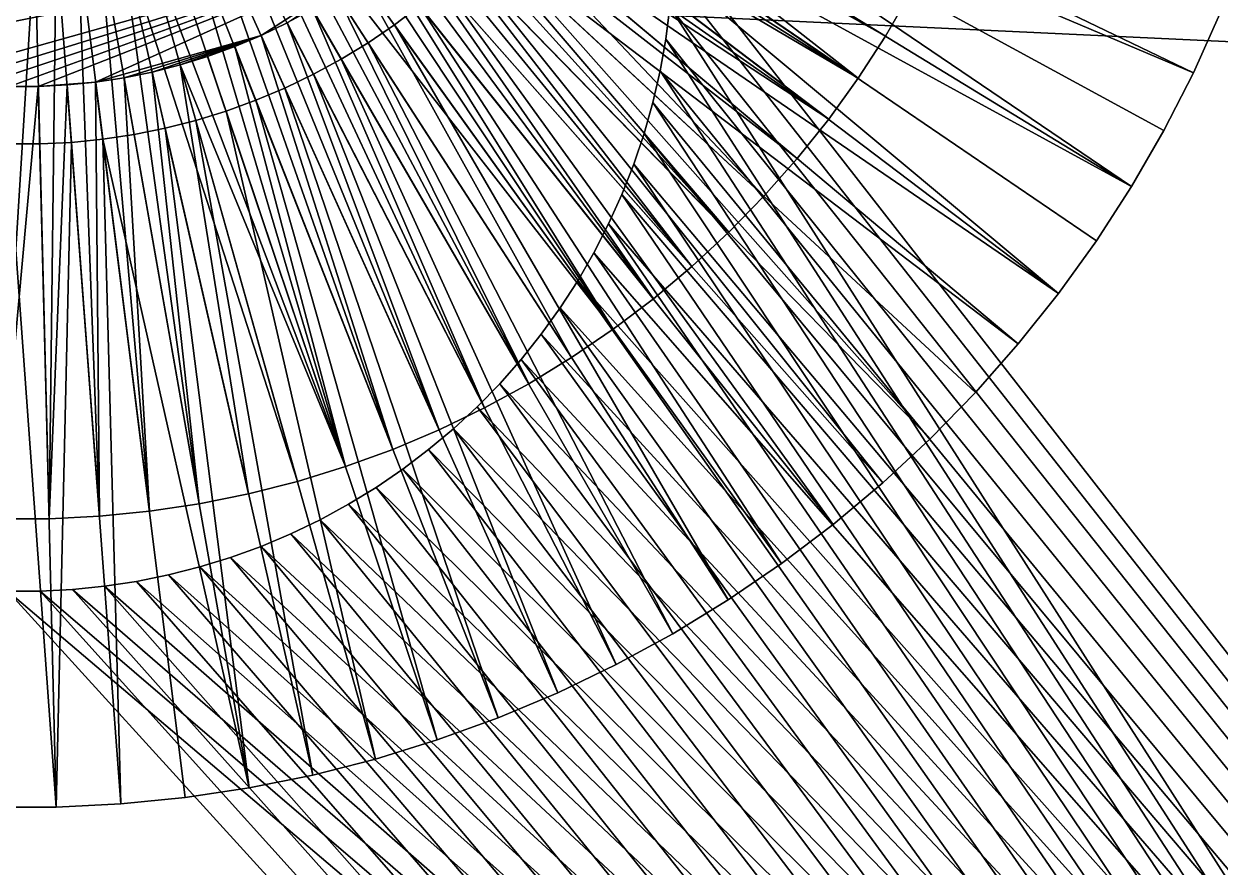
# Model space of a CAD drawing. Header units: millimetres. Extents: x 0 to 520, y -2 to 382.
# Drawn here: x 185 to 189.147, y 32.294 to 35.217 of the extents above; entities that cross this region are included whole.
import ezdxf

# ---------------------------------------------------------------- set-up
doc = ezdxf.new("R2010")
doc.units = ezdxf.units.MM

msp = doc.modelspace()

# ---------------------------------------------------------------- linework, layer by layer
at = {"layer": 'BRASS', "color": 52}
for points in [[(509.2, 369.2, 103), (10.8, 369.2, 103), (10.8, 10.8, 103)], [(509.2, 369.2, 103), (10.8, 10.8, 103), (509.2, 10.8, 103)], [(184.9589, 35.3505, 86), (185.0411, 35.3505, 86), (20.5, 20.5, 86)], [(499.5, 20.5, 86), (20.5, 20.5, 86), (185.0411, 35.3505, 86)], [(499.5, 20.5, 86), (185.0411, 35.3505, 86), (334.9589, 35.3505, 86)]]:
    msp.add_3dface(points, dxfattribs=at)
at = {"layer": 'STEEL', "color": 8}
for points in [[(197, 48, 86), (187.2388, 35.276, 86), (197, 20, 86)], [(187.25, 35.5, 83), (197, 48, 83), (197, 23, 83)], [(186.2799, 36.2178, 78.5), (187.9865, 35.175, 78.5), (186.2394, 36.155, 78.5)], [(186.2799, 36.2178, 78.5), (188.0738, 35.3261, 78.5), (187.9865, 35.175, 78.5)], [(186.2394, 36.155, 78.5), (187.8918, 35.0284, 78.5), (186.1957, 36.0943, 78.5)], [(186.2394, 36.155, 78.5), (187.9865, 35.175, 78.5), (187.8918, 35.0284, 78.5)], [(186.1957, 36.0943, 78.5), (187.79, 34.8867, 78.5), (186.1491, 36.0358, 78.5)], [(186.1957, 36.0943, 78.5), (187.8918, 35.0284, 78.5), (187.79, 34.8867, 78.5)], [(189.0544, 35.0475, 83), (186.9821, 36.0455, 83), (186.9321, 35.9478, 83)], [(186.9821, 36.0455, 82), (189.0544, 35.0475, 82), (186.9321, 35.9478, 82)], [(189.1466, 35.252, 83), (186.9821, 36.0455, 83), (189.0544, 35.0475, 83)], [(186.9821, 36.0455, 82), (189.1466, 35.252, 82), (189.0544, 35.0475, 82)], [(186.1491, 36.0358, 78.5), (187.6812, 34.7502, 78.5), (186.0996, 35.9797, 78.5)], [(186.1491, 36.0358, 78.5), (187.79, 34.8867, 78.5), (187.6812, 34.7502, 78.5)], [(186.0474, 35.9262, 78.5), (186.0996, 35.9797, 78.5), (187.4438, 34.4945, 78.5)], [(186.0996, 35.9797, 78.5), (187.5657, 34.6194, 78.5), (187.4438, 34.4945, 78.5)], [(186.0996, 35.9797, 78.5), (187.6812, 34.7502, 78.5), (187.5657, 34.6194, 78.5)], [(187.8918, 35.0284, 82), (186.7066, 35.9571, 82), (186.6525, 35.8734, 82)], [(187.9865, 35.175, 82), (186.7066, 35.9571, 82), (187.8918, 35.0284, 82)], [(188.0738, 35.3261, 82), (186.7066, 35.9571, 82), (187.9865, 35.175, 82)], [(185.9925, 35.8753, 78.5), (186.0474, 35.9262, 78.5), (187.3159, 34.3758, 78.5)], [(187.3159, 34.3758, 78.5), (186.0474, 35.9262, 78.5), (187.4438, 34.4945, 78.5)], [(188.8398, 34.6535, 83), (186.9321, 35.9478, 83), (186.8772, 35.8528, 83)], [(186.9321, 35.9478, 82), (188.8398, 34.6535, 82), (186.8772, 35.8528, 82)], [(188.952, 34.8479, 83), (186.9321, 35.9478, 83), (188.8398, 34.6535, 83)], [(189.0544, 35.0475, 83), (186.9321, 35.9478, 83), (188.952, 34.8479, 83)], [(186.9321, 35.9478, 82), (188.952, 34.8479, 82), (188.8398, 34.6535, 82)], [(186.9321, 35.9478, 82), (189.0544, 35.0475, 82), (188.952, 34.8479, 82)], [(185.9352, 35.8273, 78.5), (185.9925, 35.8753, 78.5), (187.1822, 34.2636, 78.5)], [(187.1822, 34.2636, 78.5), (185.9925, 35.8753, 78.5), (187.3159, 34.3758, 78.5)], [(187.8918, 35.0284, 82), (186.6525, 35.8734, 82), (186.5943, 35.7924, 82)], [(188.8398, 34.6535, 83), (186.8772, 35.8528, 83), (186.8177, 35.7607, 83)], [(186.8772, 35.8528, 82), (188.8398, 34.6535, 82), (186.8177, 35.7607, 82)], [(185.8756, 35.7821, 78.5), (185.9352, 35.8273, 78.5), (187.0431, 34.1582, 78.5)], [(187.0431, 34.1582, 78.5), (185.9352, 35.8273, 78.5), (187.1822, 34.2636, 78.5)], [(187.79, 34.8867, 82), (186.5943, 35.7924, 82), (186.5321, 35.7144, 82)], [(187.8918, 35.0284, 82), (186.5943, 35.7924, 82), (187.79, 34.8867, 82)], [(185.8138, 35.74, 78.5), (185.8756, 35.7821, 78.5), (187.0431, 34.1582, 78.5)], [(188.5871, 34.2829, 83), (186.8177, 35.7607, 83), (186.7537, 35.6716, 83)], [(186.8177, 35.7607, 82), (188.5871, 34.2829, 82), (186.7537, 35.6716, 82)], [(188.7181, 34.4651, 83), (186.8177, 35.7607, 83), (188.5871, 34.2829, 83)], [(188.8398, 34.6535, 83), (186.8177, 35.7607, 83), (188.7181, 34.4651, 83)], [(186.8177, 35.7607, 82), (188.7181, 34.4651, 82), (188.5871, 34.2829, 82)], [(186.8177, 35.7607, 82), (188.8398, 34.6535, 82), (188.7181, 34.4651, 82)], [(185.75, 35.701, 78.5), (185.8138, 35.74, 78.5), (186.75, 33.9689, 78.5)], [(186.75, 33.9689, 78.5), (185.8138, 35.74, 78.5), (186.8989, 34.0599, 78.5)], [(186.8989, 34.0599, 78.5), (185.8138, 35.74, 78.5), (187.0431, 34.1582, 78.5)], [(186.5321, 35.7144, 82), (186.4661, 35.6397, 82), (187.5657, 34.6194, 82)], [(187.6812, 34.7502, 82), (186.5321, 35.7144, 82), (187.5657, 34.6194, 82)], [(187.79, 34.8867, 82), (186.5321, 35.7144, 82), (187.6812, 34.7502, 82)], [(185.6169, 35.6327, 78.5), (185.6843, 35.6652, 78.5), (186.4395, 33.8097, 78.5)], [(185.6843, 35.6652, 78.5), (185.75, 35.701, 78.5), (186.5967, 33.8854, 78.5)], [(186.4395, 33.8097, 78.5), (185.6843, 35.6652, 78.5), (186.5967, 33.8854, 78.5)], [(186.5967, 33.8854, 78.5), (185.75, 35.701, 78.5), (186.75, 33.9689, 78.5)], [(188.5871, 34.2829, 83), (186.7537, 35.6716, 83), (186.6853, 35.5859, 83)], [(186.7537, 35.6716, 82), (188.5871, 34.2829, 82), (186.6853, 35.5859, 82)], [(185.548, 35.6037, 78.5), (185.6169, 35.6327, 78.5), (186.2787, 33.7419, 78.5)], [(186.2787, 33.7419, 78.5), (185.6169, 35.6327, 78.5), (186.4395, 33.8097, 78.5)], [(186.4661, 35.6397, 82), (186.3965, 35.5683, 82), (187.4438, 34.4945, 82)], [(187.5657, 34.6194, 82), (186.4661, 35.6397, 82), (187.4438, 34.4945, 82)], [(185.4777, 35.5781, 78.5), (185.548, 35.6037, 78.5), (186.1147, 33.6823, 78.5)], [(186.1147, 33.6823, 78.5), (185.548, 35.6037, 78.5), (186.2787, 33.7419, 78.5)], [(188.4472, 34.1075, 83), (186.6853, 35.5859, 83), (186.6127, 35.5036, 83)], [(186.6853, 35.5859, 82), (188.4472, 34.1075, 82), (186.6127, 35.5036, 82)], [(188.5871, 34.2829, 83), (186.6853, 35.5859, 83), (188.4472, 34.1075, 83)], [(186.6853, 35.5859, 82), (188.5871, 34.2829, 82), (188.4472, 34.1075, 82)], [(185.3338, 35.5376, 78.5), (185.4063, 35.5561, 78.5), (185.9479, 33.6308, 78.5)], [(185.4063, 35.5561, 78.5), (185.4777, 35.5781, 78.5), (186.1147, 33.6823, 78.5)], [(185.9479, 33.6308, 78.5), (185.4063, 35.5561, 78.5), (186.1147, 33.6823, 78.5)], [(186.3965, 35.5683, 82), (186.3234, 35.5004, 82), (187.3159, 34.3758, 82)], [(186.3965, 35.5683, 82), (187.3159, 34.3758, 82), (187.4438, 34.4945, 82)], [(186.3234, 35.5004, 90), (184.0876, 35.2203, 90), (184.363, 35.1041, 90)], [(186.3234, 35.5004, 90), (184.363, 35.1041, 90), (184.6527, 35.0304, 90)], [(186.3234, 35.5004, 90), (184.6527, 35.0304, 90), (184.7513, 35.0155, 90)], [(186.3234, 35.5004, 90), (184.7513, 35.0155, 90), (184.8505, 35.0056, 90)], [(186.3234, 35.5004, 90), (184.8505, 35.0056, 90), (184.9501, 35.0006, 90)], [(184.9626, 35.5005, 78.5), (185.0374, 35.5005, 78.5), (184.9127, 33.5011, 78.5)], [(184.9127, 33.5011, 78.5), (185.0374, 35.5005, 78.5), (185.0873, 33.5011, 78.5)], [(186.3234, 35.5004, 90), (184.9501, 35.0006, 90), (185.0499, 35.0006, 90)], [(185.0374, 35.5005, 78.5), (185.1121, 35.5042, 78.5), (185.0873, 33.5011, 78.5)], [(186.3234, 35.5004, 90), (185.0499, 35.0006, 90), (185.2487, 35.0155, 90)], [(185.0873, 33.5011, 78.5), (185.1121, 35.5042, 78.5), (185.2616, 33.5098, 78.5)], [(185.1121, 35.5042, 78.5), (185.1865, 35.5116, 78.5), (185.2616, 33.5098, 78.5)], [(185.1865, 35.5116, 78.5), (185.2605, 35.5228, 78.5), (185.4352, 33.5272, 78.5)], [(185.2616, 33.5098, 78.5), (185.1865, 35.5116, 78.5), (185.4352, 33.5272, 78.5)], [(186.3234, 35.5004, 90), (185.2487, 35.0155, 90), (185.8226, 35.177, 90)], [(185.2605, 35.5228, 78.5), (185.3338, 35.5376, 78.5), (185.6078, 33.5532, 78.5)], [(185.4352, 33.5272, 78.5), (185.2605, 35.5228, 78.5), (185.6078, 33.5532, 78.5)], [(185.6078, 33.5532, 78.5), (185.3338, 35.5376, 78.5), (185.7788, 33.5878, 78.5)], [(185.7788, 33.5878, 78.5), (185.3338, 35.5376, 78.5), (185.9479, 33.6308, 78.5)], [(186.3234, 35.5004, 90), (185.8226, 35.177, 90), (185.9124, 35.2203, 90)], [(186.3234, 35.5004, 82), (186.247, 35.4363, 82), (187.1822, 34.2636, 82)], [(186.3234, 35.5004, 82), (187.1822, 34.2636, 82), (187.3159, 34.3758, 82)], [(186.6127, 35.5036, 83), (186.5361, 35.4251, 83), (188.1421, 33.7786, 83)], [(186.5361, 35.4251, 82), (186.6127, 35.5036, 82), (188.1421, 33.7786, 82)], [(188.2987, 33.9392, 83), (186.6127, 35.5036, 83), (188.1421, 33.7786, 83)], [(188.4472, 34.1075, 83), (186.6127, 35.5036, 83), (188.2987, 33.9392, 83)], [(186.6127, 35.5036, 82), (188.2987, 33.9392, 82), (188.1421, 33.7786, 82)], [(186.6127, 35.5036, 82), (188.4472, 34.1075, 82), (188.2987, 33.9392, 82)], [(187.2472, 35.3878, 83), (187.25, 35.5, 83), (197, 23, 83)], [(186.247, 35.4363, 82), (186.1675, 35.3761, 82), (187.0431, 34.1582, 82)], [(186.247, 35.4363, 82), (187.0431, 34.1582, 82), (187.1822, 34.2636, 82)], [(186.5361, 35.4251, 83), (186.4557, 35.3505, 83), (187.9776, 33.626, 83)], [(186.4557, 35.3505, 82), (186.5361, 35.4251, 82), (187.9776, 33.626, 82)], [(186.5361, 35.4251, 83), (187.9776, 33.626, 83), (188.1421, 33.7786, 83)], [(187.9776, 33.626, 82), (186.5361, 35.4251, 82), (188.1421, 33.7786, 82)], [(186.1675, 35.3761, 82), (186.0851, 35.3199, 82), (186.8989, 34.0599, 82)], [(186.1675, 35.3761, 82), (186.8989, 34.0599, 82), (187.0431, 34.1582, 82)], [(187.2388, 35.276, 83), (187.2472, 35.3878, 83), (197, 23, 83)], [(186.4557, 35.3505, 83), (186.3717, 35.28, 83), (187.8057, 33.4818, 83)], [(186.3717, 35.28, 82), (186.4557, 35.3505, 82), (187.8057, 33.4818, 82)], [(186.4557, 35.3505, 83), (187.8057, 33.4818, 83), (187.9776, 33.626, 83)], [(187.8057, 33.4818, 82), (186.4557, 35.3505, 82), (187.9776, 33.626, 82)], [(186.0851, 35.3199, 82), (186, 35.2679, 82), (186.75, 33.9689, 82)], [(186.0851, 35.3199, 82), (186.75, 33.9689, 82), (186.8989, 34.0599, 82)], [(187.9865, 35.175, 82), (187.9865, 35.175, 78.5), (188.0738, 35.3261, 78.5)], [(188.0738, 35.3261, 82), (187.9865, 35.175, 82), (188.0738, 35.3261, 78.5)], [(186, 35.2679, 82), (185.9124, 35.2203, 82), (186.5967, 33.8854, 82)], [(186, 35.2679, 82), (186.5967, 33.8854, 82), (186.75, 33.9689, 82)], [(186.3717, 35.28, 83), (186.2842, 35.2137, 83), (187.6268, 33.3463, 83)], [(186.2842, 35.2137, 82), (186.3717, 35.28, 82), (187.6268, 33.3463, 82)], [(186.2842, 35.2137, 82), (186.3717, 35.28, 83), (186.3717, 35.28, 82)], [(186.2842, 35.2137, 83), (186.3717, 35.28, 83), (186.2842, 35.2137, 82)], [(186.3717, 35.28, 83), (187.6268, 33.3463, 83), (187.8057, 33.4818, 83)], [(187.6268, 33.3463, 82), (186.3717, 35.28, 82), (187.8057, 33.4818, 82)], [(187.2249, 35.1647, 83), (187.2388, 35.276, 83), (197, 23, 83)], [(187.2388, 35.276, 86), (187.2249, 35.1647, 86), (197, 20, 86)], [(187.2249, 35.1647, 83), (187.2249, 35.1647, 86), (187.2388, 35.276, 83)], [(187.2249, 35.1647, 86), (187.2388, 35.276, 86), (187.2388, 35.276, 83)], [(189.0544, 35.0475, 83), (189.0544, 35.0475, 82), (189.1466, 35.252, 82)], [(189.1466, 35.252, 83), (189.0544, 35.0475, 83), (189.1466, 35.252, 82)], [(185.8226, 35.177, 90), (185.8226, 35.177, 82), (185.9124, 35.2203, 82)], [(185.9124, 35.2203, 90), (185.8226, 35.177, 90), (185.9124, 35.2203, 82)], [(185.9124, 35.2203, 82), (185.8226, 35.177, 82), (186.4395, 33.8097, 82)], [(185.9124, 35.2203, 82), (186.4395, 33.8097, 82), (186.5967, 33.8854, 82)], [(186.2842, 35.2137, 83), (186.1936, 35.1519, 83), (187.4415, 33.2199, 83)], [(186.1936, 35.1519, 82), (186.2842, 35.2137, 82), (187.4415, 33.2199, 82)], [(186.1936, 35.1519, 82), (186.2842, 35.2137, 83), (186.2842, 35.2137, 82)], [(186.1936, 35.1519, 83), (186.2842, 35.2137, 83), (186.1936, 35.1519, 82)], [(186.2842, 35.2137, 83), (187.4415, 33.2199, 83), (187.6268, 33.3463, 83)], [(187.4415, 33.2199, 82), (186.2842, 35.2137, 82), (187.6268, 33.3463, 82)], [(185.8226, 35.177, 90), (185.2487, 35.0155, 90), (185.3473, 35.0304, 90)], [(185.8226, 35.177, 90), (185.3473, 35.0304, 90), (185.445, 35.0501, 90)], [(185.8226, 35.177, 90), (185.445, 35.0501, 90), (185.5417, 35.0748, 90)], [(185.8226, 35.177, 90), (185.5417, 35.0748, 90), (185.637, 35.1041, 90)], [(185.8226, 35.177, 90), (185.637, 35.1041, 90), (185.7307, 35.1383, 90)], [(185.8226, 35.177, 90), (185.7307, 35.1383, 82), (185.8226, 35.177, 82)], [(185.8226, 35.177, 90), (185.7307, 35.1383, 90), (185.7307, 35.1383, 82)], [(185.8226, 35.177, 82), (185.7307, 35.1383, 82), (186.2787, 33.7419, 82)], [(185.8226, 35.177, 82), (186.2787, 33.7419, 82), (186.4395, 33.8097, 82)], [(187.9865, 35.175, 82), (187.8918, 35.0284, 82), (187.8918, 35.0284, 78.5)], [(187.9865, 35.175, 82), (187.8918, 35.0284, 78.5), (187.9865, 35.175, 78.5)], [(185.637, 35.1041, 90), (185.637, 35.1041, 82), (185.7307, 35.1383, 82)], [(185.7307, 35.1383, 90), (185.637, 35.1041, 90), (185.7307, 35.1383, 82)], [(185.7307, 35.1383, 82), (185.637, 35.1041, 82), (186.1147, 33.6823, 82)], [(185.7307, 35.1383, 82), (186.1147, 33.6823, 82), (186.2787, 33.7419, 82)], [(186.1936, 35.1519, 83), (186.1, 35.0947, 83), (187.25, 33.1029, 83)], [(186.1, 35.0947, 82), (186.1936, 35.1519, 82), (187.25, 33.1029, 82)], [(186.1, 35.0947, 82), (186.1, 35.0947, 83), (186.1936, 35.1519, 82)], [(186.1, 35.0947, 83), (186.1936, 35.1519, 83), (186.1936, 35.1519, 82)], [(186.1936, 35.1519, 83), (187.25, 33.1029, 83), (187.4415, 33.2199, 83)], [(187.25, 33.1029, 82), (186.1936, 35.1519, 82), (187.4415, 33.2199, 82)], [(187.2054, 35.0542, 83), (187.2249, 35.1647, 83), (197, 23, 83)], [(187.2249, 35.1647, 86), (187.2054, 35.0542, 86), (197, 20, 86)], [(187.2054, 35.0542, 83), (187.2249, 35.1647, 86), (187.2249, 35.1647, 83)], [(187.2054, 35.0542, 86), (187.2249, 35.1647, 86), (187.2054, 35.0542, 83)], [(185.637, 35.1041, 90), (185.5417, 35.0748, 82), (185.637, 35.1041, 82)], [(185.637, 35.1041, 90), (185.5417, 35.0748, 90), (185.5417, 35.0748, 82)], [(185.637, 35.1041, 82), (185.5417, 35.0748, 82), (186.1147, 33.6823, 82)], [(186.1, 35.0947, 83), (186.0037, 35.0423, 83), (187.0529, 32.9956, 83)], [(186.0037, 35.0423, 82), (186.1, 35.0947, 82), (187.0529, 32.9956, 82)], [(186.0037, 35.0423, 82), (186.1, 35.0947, 83), (186.1, 35.0947, 82)], [(186.0037, 35.0423, 83), (186.1, 35.0947, 83), (186.0037, 35.0423, 82)], [(186.1, 35.0947, 83), (187.0529, 32.9956, 83), (187.25, 33.1029, 83)], [(187.0529, 32.9956, 82), (186.1, 35.0947, 82), (187.25, 33.1029, 82)], [(185.3473, 35.0304, 90), (185.3473, 35.0304, 82), (185.445, 35.0501, 82)], [(185.445, 35.0501, 90), (185.3473, 35.0304, 90), (185.445, 35.0501, 82)], [(185.445, 35.0501, 82), (185.3473, 35.0304, 82), (185.6078, 33.5532, 82)], [(185.5417, 35.0748, 90), (185.445, 35.0501, 82), (185.5417, 35.0748, 82)], [(185.5417, 35.0748, 90), (185.445, 35.0501, 90), (185.445, 35.0501, 82)], [(185.5417, 35.0748, 82), (185.445, 35.0501, 82), (185.7788, 33.5878, 82)], [(185.445, 35.0501, 82), (185.6078, 33.5532, 82), (185.7788, 33.5878, 82)], [(185.5417, 35.0748, 82), (185.9479, 33.6308, 82), (186.1147, 33.6823, 82)], [(185.5417, 35.0748, 82), (185.7788, 33.5878, 82), (185.9479, 33.6308, 82)], [(186.0037, 35.0423, 83), (185.9048, 34.9947, 83), (186.8508, 32.8982, 83)], [(185.9048, 34.9947, 82), (186.0037, 35.0423, 82), (186.8508, 32.8982, 82)], [(185.9048, 34.9947, 82), (185.9048, 34.9947, 83), (186.0037, 35.0423, 82)], [(185.9048, 34.9947, 83), (186.0037, 35.0423, 83), (186.0037, 35.0423, 82)], [(186.0037, 35.0423, 83), (186.8508, 32.8982, 83), (187.0529, 32.9956, 83)], [(186.8508, 32.8982, 82), (186.0037, 35.0423, 82), (187.0529, 32.9956, 82)], [(187.1804, 34.9448, 83), (187.2054, 35.0542, 83), (197, 23, 83)], [(187.2054, 35.0542, 86), (187.1804, 34.9448, 86), (197, 20, 86)], [(187.1804, 34.9448, 83), (187.2054, 35.0542, 86), (187.2054, 35.0542, 83)], [(187.1804, 34.9448, 86), (187.2054, 35.0542, 86), (187.1804, 34.9448, 83)], [(189.0544, 35.0475, 83), (188.952, 34.8479, 83), (188.952, 34.8479, 82)], [(189.0544, 35.0475, 83), (188.952, 34.8479, 82), (189.0544, 35.0475, 82)], [(185.0499, 35.0006, 82), (184.9501, 35.0006, 82), (184.9127, 33.5011, 82)], [(185.0499, 35.0006, 82), (184.9127, 33.5011, 82), (185.0873, 33.5011, 82)], [(185.0499, 35.0006, 90), (184.9501, 35.0006, 82), (185.0499, 35.0006, 82)], [(185.0499, 35.0006, 90), (184.9501, 35.0006, 90), (184.9501, 35.0006, 82)], [(185.2487, 35.0155, 90), (185.0499, 35.0006, 90), (185.1495, 35.0056, 90)], [(185.1495, 35.0056, 90), (185.0499, 35.0006, 82), (185.1495, 35.0056, 82)], [(185.1495, 35.0056, 90), (185.0499, 35.0006, 90), (185.0499, 35.0006, 82)], [(185.1495, 35.0056, 82), (185.0499, 35.0006, 82), (185.0873, 33.5011, 82)], [(185.1495, 35.0056, 82), (185.0873, 33.5011, 82), (185.2616, 33.5098, 82)], [(185.2487, 35.0155, 90), (185.1495, 35.0056, 82), (185.2487, 35.0155, 82)], [(185.2487, 35.0155, 90), (185.1495, 35.0056, 90), (185.1495, 35.0056, 82)], [(185.2487, 35.0155, 82), (185.1495, 35.0056, 82), (185.2616, 33.5098, 82)], [(185.3473, 35.0304, 90), (185.2487, 35.0155, 82), (185.3473, 35.0304, 82)], [(185.3473, 35.0304, 90), (185.2487, 35.0155, 90), (185.2487, 35.0155, 82)], [(185.3473, 35.0304, 82), (185.2487, 35.0155, 82), (185.4352, 33.5272, 82)], [(185.2487, 35.0155, 82), (185.2616, 33.5098, 82), (185.4352, 33.5272, 82)], [(185.3473, 35.0304, 82), (185.4352, 33.5272, 82), (185.6078, 33.5532, 82)], [(187.8918, 35.0284, 82), (187.79, 34.8867, 82), (187.79, 34.8867, 78.5)], [(187.8918, 35.0284, 82), (187.79, 34.8867, 78.5), (187.8918, 35.0284, 78.5)], [(185.9048, 34.9947, 83), (185.8038, 34.9521, 83), (186.644, 32.8111, 83)], [(185.8038, 34.9521, 82), (185.9048, 34.9947, 82), (186.644, 32.8111, 82)], [(185.8038, 34.9521, 82), (185.9048, 34.9947, 83), (185.9048, 34.9947, 82)], [(185.8038, 34.9521, 83), (185.9048, 34.9947, 83), (185.8038, 34.9521, 82)], [(185.9048, 34.9947, 83), (186.644, 32.8111, 83), (186.8508, 32.8982, 83)], [(186.644, 32.8111, 82), (185.9048, 34.9947, 82), (186.8508, 32.8982, 82)], [(185.8038, 34.9521, 83), (185.7007, 34.9146, 83), (186.4332, 32.7343, 83)], [(185.7007, 34.9146, 82), (185.8038, 34.9521, 82), (186.4332, 32.7343, 82)], [(185.7007, 34.9146, 82), (185.7007, 34.9146, 83), (185.8038, 34.9521, 82)], [(185.7007, 34.9146, 83), (185.8038, 34.9521, 83), (185.8038, 34.9521, 82)], [(185.8038, 34.9521, 83), (186.4332, 32.7343, 83), (186.644, 32.8111, 83)], [(186.4332, 32.7343, 82), (185.8038, 34.9521, 82), (186.644, 32.8111, 82)], [(187.15, 34.8368, 83), (187.1804, 34.9448, 83), (197, 23, 83)], [(187.1804, 34.9448, 86), (187.15, 34.8368, 86), (197, 20, 86)], [(187.15, 34.8368, 83), (187.1804, 34.9448, 86), (187.1804, 34.9448, 83)], [(187.15, 34.8368, 86), (187.1804, 34.9448, 86), (187.15, 34.8368, 83)], [(185.5958, 34.8822, 83), (185.4895, 34.8552, 83), (186.0013, 32.6128, 83)], [(185.4895, 34.8552, 82), (185.5958, 34.8822, 82), (186.0013, 32.6128, 82)], [(185.4895, 34.8552, 82), (185.5958, 34.8822, 83), (185.5958, 34.8822, 82)], [(185.4895, 34.8552, 83), (185.5958, 34.8822, 83), (185.4895, 34.8552, 82)], [(185.7007, 34.9146, 83), (185.5958, 34.8822, 83), (186.2188, 32.6682, 83)], [(185.5958, 34.8822, 82), (185.7007, 34.9146, 82), (186.2188, 32.6682, 82)], [(185.5958, 34.8822, 82), (185.7007, 34.9146, 83), (185.7007, 34.9146, 82)], [(185.5958, 34.8822, 83), (185.7007, 34.9146, 83), (185.5958, 34.8822, 82)], [(185.5958, 34.8822, 83), (186.0013, 32.6128, 83), (186.2188, 32.6682, 83)], [(186.0013, 32.6128, 82), (185.5958, 34.8822, 82), (186.2188, 32.6682, 82)], [(185.7007, 34.9146, 83), (186.2188, 32.6682, 83), (186.4332, 32.7343, 83)], [(186.2188, 32.6682, 82), (185.7007, 34.9146, 82), (186.4332, 32.7343, 82)], [(187.79, 34.8867, 82), (187.6812, 34.7502, 82), (187.6812, 34.7502, 78.5)], [(187.79, 34.8867, 82), (187.6812, 34.7502, 78.5), (187.79, 34.8867, 78.5)], [(185.4895, 34.8552, 83), (185.382, 34.8334, 83), (185.7814, 32.5684, 83)], [(185.382, 34.8334, 82), (185.4895, 34.8552, 82), (185.7814, 32.5684, 82)], [(185.382, 34.8334, 82), (185.382, 34.8334, 83), (185.4895, 34.8552, 82)], [(185.382, 34.8334, 83), (185.4895, 34.8552, 83), (185.4895, 34.8552, 82)], [(185.4895, 34.8552, 83), (185.7814, 32.5684, 83), (186.0013, 32.6128, 83)], [(185.7814, 32.5684, 82), (185.4895, 34.8552, 82), (186.0013, 32.6128, 82)], [(187.1143, 34.7305, 83), (187.15, 34.8368, 83), (197, 23, 83)], [(187.15, 34.8368, 86), (187.1143, 34.7305, 86), (197, 20, 86)], [(187.1143, 34.7305, 83), (187.15, 34.8368, 86), (187.15, 34.8368, 83)], [(187.1143, 34.7305, 86), (187.15, 34.8368, 86), (187.1143, 34.7305, 83)], [(188.952, 34.8479, 83), (188.8398, 34.6535, 83), (188.8398, 34.6535, 82)], [(188.952, 34.8479, 83), (188.8398, 34.6535, 82), (188.952, 34.8479, 82)], [(184.9452, 34.8007, 83), (184.8878, 32.5014, 83), (185.1122, 32.5014, 83)], [(184.8878, 32.5014, 82), (184.9452, 34.8007, 82), (185.1122, 32.5014, 82)], [(185.0548, 34.8007, 83), (184.9452, 34.8007, 83), (185.1122, 32.5014, 83)], [(184.9452, 34.8007, 82), (185.0548, 34.8007, 82), (185.1122, 32.5014, 82)], [(184.9452, 34.8007, 82), (185.0548, 34.8007, 83), (185.0548, 34.8007, 82)], [(184.9452, 34.8007, 83), (185.0548, 34.8007, 83), (184.9452, 34.8007, 82)], [(185.1644, 34.8062, 83), (185.0548, 34.8007, 83), (185.1122, 32.5014, 83)], [(185.0548, 34.8007, 82), (185.1644, 34.8062, 82), (185.1122, 32.5014, 82)], [(185.0548, 34.8007, 82), (185.1644, 34.8062, 83), (185.1644, 34.8062, 82)], [(185.0548, 34.8007, 83), (185.1644, 34.8062, 83), (185.0548, 34.8007, 82)], [(185.1644, 34.8062, 83), (185.1122, 32.5014, 83), (185.3363, 32.5126, 83)], [(185.1122, 32.5014, 82), (185.1644, 34.8062, 82), (185.3363, 32.5126, 82)], [(185.2736, 34.8171, 83), (185.1644, 34.8062, 83), (185.3363, 32.5126, 83)], [(185.1644, 34.8062, 82), (185.2736, 34.8171, 82), (185.3363, 32.5126, 82)], [(185.1644, 34.8062, 82), (185.2736, 34.8171, 83), (185.2736, 34.8171, 82)], [(185.1644, 34.8062, 83), (185.2736, 34.8171, 83), (185.1644, 34.8062, 82)], [(185.382, 34.8334, 83), (185.2736, 34.8171, 83), (185.7814, 32.5684, 83)], [(185.2736, 34.8171, 82), (185.382, 34.8334, 82), (185.7814, 32.5684, 82)], [(185.2736, 34.8171, 82), (185.382, 34.8334, 83), (185.382, 34.8334, 82)], [(185.2736, 34.8171, 83), (185.382, 34.8334, 83), (185.2736, 34.8171, 82)], [(185.2736, 34.8171, 83), (185.3363, 32.5126, 83), (185.5595, 32.5349, 83)], [(185.2736, 34.8171, 83), (185.5595, 32.5349, 83), (185.7814, 32.5684, 83)], [(185.3363, 32.5126, 82), (185.2736, 34.8171, 82), (185.5595, 32.5349, 82)], [(185.5595, 32.5349, 82), (185.2736, 34.8171, 82), (185.7814, 32.5684, 82)], [(187.0733, 34.626, 83), (187.1143, 34.7305, 83), (197, 23, 83)], [(187.1143, 34.7305, 86), (187.0733, 34.626, 86), (197, 20, 86)], [(187.0733, 34.626, 83), (187.0733, 34.626, 86), (187.1143, 34.7305, 83)], [(187.0733, 34.626, 86), (187.1143, 34.7305, 86), (187.1143, 34.7305, 83)], [(187.6812, 34.7502, 82), (187.5657, 34.6194, 82), (187.5657, 34.6194, 78.5)], [(187.6812, 34.7502, 82), (187.5657, 34.6194, 78.5), (187.6812, 34.7502, 78.5)], [(188.7181, 34.4651, 83), (188.7181, 34.4651, 82), (188.8398, 34.6535, 82)], [(188.8398, 34.6535, 83), (188.7181, 34.4651, 83), (188.8398, 34.6535, 82)], [(187.0272, 34.5238, 83), (187.0733, 34.626, 83), (197, 23, 83)], [(187.0733, 34.626, 86), (187.0272, 34.5238, 86), (197, 20, 86)], [(187.0272, 34.5238, 86), (187.0733, 34.626, 86), (187.0272, 34.5238, 83)], [(187.0272, 34.5238, 83), (187.0733, 34.626, 86), (187.0733, 34.626, 83)], [(187.4438, 34.4945, 82), (187.4438, 34.4945, 78.5), (187.5657, 34.6194, 78.5)], [(187.5657, 34.6194, 82), (187.4438, 34.4945, 82), (187.5657, 34.6194, 78.5)], [(186.976, 34.4239, 83), (187.0272, 34.5238, 83), (197, 23, 83)], [(187.0272, 34.5238, 86), (186.976, 34.4239, 86), (197, 20, 86)], [(186.976, 34.4239, 83), (186.976, 34.4239, 86), (187.0272, 34.5238, 83)], [(186.976, 34.4239, 86), (187.0272, 34.5238, 86), (187.0272, 34.5238, 83)], [(187.4438, 34.4945, 82), (187.3159, 34.3758, 78.5), (187.4438, 34.4945, 78.5)], [(187.4438, 34.4945, 82), (187.3159, 34.3758, 82), (187.3159, 34.3758, 78.5)], [(188.7181, 34.4651, 83), (188.5871, 34.2829, 83), (188.5871, 34.2829, 82)], [(188.7181, 34.4651, 83), (188.5871, 34.2829, 82), (188.7181, 34.4651, 82)], [(186.9199, 34.3268, 83), (186.976, 34.4239, 83), (197, 23, 83)], [(186.976, 34.4239, 86), (186.9199, 34.3268, 86), (197, 20, 86)], [(186.9199, 34.3268, 86), (186.976, 34.4239, 86), (186.9199, 34.3268, 83)], [(186.9199, 34.3268, 83), (186.976, 34.4239, 86), (186.976, 34.4239, 83)], [(187.3159, 34.3758, 82), (187.1822, 34.2636, 78.5), (187.3159, 34.3758, 78.5)], [(187.3159, 34.3758, 82), (187.1822, 34.2636, 82), (187.1822, 34.2636, 78.5)], [(186.859, 34.2325, 83), (186.9199, 34.3268, 83), (197, 23, 83)], [(186.9199, 34.3268, 86), (186.859, 34.2325, 86), (197, 20, 86)], [(186.859, 34.2325, 86), (186.9199, 34.3268, 86), (186.859, 34.2325, 83)], [(186.859, 34.2325, 83), (186.9199, 34.3268, 86), (186.9199, 34.3268, 83)], [(187.1822, 34.2636, 82), (187.0431, 34.1582, 78.5), (187.1822, 34.2636, 78.5)], [(187.1822, 34.2636, 82), (187.0431, 34.1582, 82), (187.0431, 34.1582, 78.5)], [(188.5871, 34.2829, 83), (188.4472, 34.1075, 83), (188.4472, 34.1075, 82)], [(188.5871, 34.2829, 83), (188.4472, 34.1075, 82), (188.5871, 34.2829, 82)], [(186.7935, 34.1414, 83), (186.859, 34.2325, 83), (197, 23, 83)], [(186.859, 34.2325, 86), (186.7935, 34.1414, 86), (197, 20, 86)], [(186.7935, 34.1414, 86), (186.859, 34.2325, 86), (186.7935, 34.1414, 83)], [(186.7935, 34.1414, 83), (186.859, 34.2325, 86), (186.859, 34.2325, 83)], [(186.7236, 34.0537, 83), (186.7935, 34.1414, 83), (197, 23, 83)], [(186.7935, 34.1414, 86), (186.7236, 34.0537, 86), (197, 20, 86)], [(186.7236, 34.0537, 86), (186.7935, 34.1414, 86), (186.7236, 34.0537, 83)], [(186.7236, 34.0537, 83), (186.7935, 34.1414, 86), (186.7935, 34.1414, 83)], [(186.8989, 34.0599, 82), (186.8989, 34.0599, 78.5), (187.0431, 34.1582, 78.5)], [(187.0431, 34.1582, 82), (186.8989, 34.0599, 82), (187.0431, 34.1582, 78.5)], [(188.4472, 34.1075, 83), (188.2987, 33.9392, 83), (188.2987, 33.9392, 82)], [(188.4472, 34.1075, 83), (188.2987, 33.9392, 82), (188.4472, 34.1075, 82)], [(186.6494, 33.9696, 83), (186.7236, 34.0537, 83), (197, 23, 83)], [(186.7236, 34.0537, 86), (186.6494, 33.9696, 86), (197, 20, 86)], [(186.6494, 33.9696, 86), (186.7236, 34.0537, 86), (186.6494, 33.9696, 83)], [(186.6494, 33.9696, 83), (186.7236, 34.0537, 86), (186.7236, 34.0537, 83)], [(186.8989, 34.0599, 82), (186.75, 33.9689, 78.5), (186.8989, 34.0599, 78.5)], [(186.8989, 34.0599, 82), (186.75, 33.9689, 82), (186.75, 33.9689, 78.5)], [(186.571, 33.8893, 83), (186.6494, 33.9696, 83), (197, 23, 83)], [(186.6494, 33.9696, 86), (186.571, 33.8893, 86), (197, 20, 86)], [(186.571, 33.8893, 86), (186.6494, 33.9696, 86), (186.571, 33.8893, 83)], [(186.571, 33.8893, 83), (186.6494, 33.9696, 86), (186.6494, 33.9696, 83)], [(186.75, 33.9689, 82), (186.5967, 33.8854, 78.5), (186.75, 33.9689, 78.5)], [(186.75, 33.9689, 82), (186.5967, 33.8854, 82), (186.5967, 33.8854, 78.5)], [(188.2987, 33.9392, 83), (188.1421, 33.7786, 82), (188.2987, 33.9392, 82)], [(188.2987, 33.9392, 83), (188.1421, 33.7786, 83), (188.1421, 33.7786, 82)], [(186.5967, 33.8854, 82), (186.4395, 33.8097, 78.5), (186.5967, 33.8854, 78.5)], [(186.5967, 33.8854, 82), (186.4395, 33.8097, 82), (186.4395, 33.8097, 78.5)], [(186.4888, 33.813, 83), (186.571, 33.8893, 83), (197, 23, 83)], [(186.571, 33.8893, 86), (186.4888, 33.813, 86), (197, 20, 86)], [(186.4888, 33.813, 86), (186.571, 33.8893, 86), (186.4888, 33.813, 83)], [(186.4888, 33.813, 83), (186.571, 33.8893, 86), (186.571, 33.8893, 83)], [(186.2787, 33.7419, 82), (186.2787, 33.7419, 78.5), (186.4395, 33.8097, 78.5)], [(186.4395, 33.8097, 82), (186.2787, 33.7419, 82), (186.4395, 33.8097, 78.5)], [(186.4029, 33.7409, 83), (186.4888, 33.813, 83), (197, 23, 83)], [(186.4888, 33.813, 86), (186.4029, 33.7409, 86), (197, 20, 86)], [(186.4029, 33.7409, 86), (186.4888, 33.813, 86), (186.4029, 33.7409, 83)], [(186.4029, 33.7409, 83), (186.4888, 33.813, 86), (186.4888, 33.813, 83)], [(188.1421, 33.7786, 83), (187.9776, 33.626, 82), (188.1421, 33.7786, 82)], [(188.1421, 33.7786, 83), (187.9776, 33.626, 83), (187.9776, 33.626, 82)], [(186.2787, 33.7419, 82), (186.1147, 33.6823, 78.5), (186.2787, 33.7419, 78.5)], [(186.2787, 33.7419, 82), (186.1147, 33.6823, 82), (186.1147, 33.6823, 78.5)], [(186.3134, 33.6731, 83), (186.4029, 33.7409, 83), (197, 23, 83)], [(186.4029, 33.7409, 86), (186.3134, 33.6731, 86), (197, 20, 86)], [(186.3134, 33.6731, 86), (186.4029, 33.7409, 86), (186.3134, 33.6731, 83)], [(186.3134, 33.6731, 83), (186.4029, 33.7409, 86), (186.4029, 33.7409, 83)], [(186.1147, 33.6823, 82), (185.9479, 33.6308, 78.5), (186.1147, 33.6823, 78.5)], [(186.1147, 33.6823, 82), (185.9479, 33.6308, 82), (185.9479, 33.6308, 78.5)], [(186.3134, 33.6731, 83), (197, 23, 83), (186.2207, 33.6099, 83)], [(186.3134, 33.6731, 86), (186.2207, 33.6099, 86), (197, 20, 86)], [(186.2207, 33.6099, 86), (186.3134, 33.6731, 86), (186.2207, 33.6099, 83)], [(186.2207, 33.6099, 83), (186.3134, 33.6731, 86), (186.3134, 33.6731, 83)], [(185.9479, 33.6308, 82), (185.7788, 33.5878, 78.5), (185.9479, 33.6308, 78.5)], [(185.9479, 33.6308, 82), (185.7788, 33.5878, 82), (185.7788, 33.5878, 78.5)], [(186.2207, 33.6099, 83), (197, 23, 83), (186.125, 33.5514, 83)], [(186.2207, 33.6099, 86), (186.125, 33.5514, 86), (197, 20, 86)], [(186.125, 33.5514, 86), (186.2207, 33.6099, 86), (186.125, 33.5514, 83)], [(186.125, 33.5514, 83), (186.2207, 33.6099, 86), (186.2207, 33.6099, 83)], [(187.9776, 33.626, 83), (187.8057, 33.4818, 82), (187.9776, 33.626, 82)], [(187.9776, 33.626, 83), (187.8057, 33.4818, 83), (187.8057, 33.4818, 82)], [(185.6078, 33.5532, 82), (185.4352, 33.5272, 78.5), (185.6078, 33.5532, 78.5)], [(185.6078, 33.5532, 82), (185.4352, 33.5272, 82), (185.4352, 33.5272, 78.5)], [(185.7788, 33.5878, 82), (185.6078, 33.5532, 78.5), (185.7788, 33.5878, 78.5)], [(185.7788, 33.5878, 82), (185.6078, 33.5532, 82), (185.6078, 33.5532, 78.5)], [(186.125, 33.5514, 83), (197, 23, 83), (186.0265, 33.4978, 83)], [(186.125, 33.5514, 86), (186.0265, 33.4978, 86), (197, 20, 86)], [(186.0265, 33.4978, 83), (186.0265, 33.4978, 86), (186.125, 33.5514, 83)], [(186.0265, 33.4978, 86), (186.125, 33.5514, 86), (186.125, 33.5514, 83)], [(185.2616, 33.5098, 82), (185.0873, 33.5011, 78.5), (185.2616, 33.5098, 78.5)], [(185.2616, 33.5098, 82), (185.0873, 33.5011, 82), (185.0873, 33.5011, 78.5)], [(185.4352, 33.5272, 82), (185.2616, 33.5098, 78.5), (185.4352, 33.5272, 78.5)], [(185.4352, 33.5272, 82), (185.2616, 33.5098, 82), (185.2616, 33.5098, 78.5)], [(185.0873, 33.5011, 82), (184.9127, 33.5011, 78.5), (185.0873, 33.5011, 78.5)], [(185.0873, 33.5011, 82), (184.9127, 33.5011, 82), (184.9127, 33.5011, 78.5)], [(186.0265, 33.4978, 83), (197, 23, 83), (185.9254, 33.4491, 83)], [(186.0265, 33.4978, 86), (185.9254, 33.4491, 86), (197, 20, 86)], [(185.9254, 33.4491, 83), (186.0265, 33.4978, 86), (186.0265, 33.4978, 83)], [(185.9254, 33.4491, 86), (186.0265, 33.4978, 86), (185.9254, 33.4491, 83)], [(187.8057, 33.4818, 83), (187.6268, 33.3463, 82), (187.8057, 33.4818, 82)], [(187.8057, 33.4818, 83), (187.6268, 33.3463, 83), (187.6268, 33.3463, 82)], [(185.9254, 33.4491, 83), (197, 23, 83), (185.822, 33.4055, 83)], [(185.9254, 33.4491, 86), (185.822, 33.4055, 86), (197, 20, 86)], [(185.822, 33.4055, 83), (185.822, 33.4055, 86), (185.9254, 33.4491, 83)], [(185.822, 33.4055, 86), (185.9254, 33.4491, 86), (185.9254, 33.4491, 83)], [(185.822, 33.4055, 83), (197, 23, 83), (185.7166, 33.3672, 83)], [(185.822, 33.4055, 86), (185.7166, 33.3672, 86), (197, 20, 86)], [(185.7166, 33.3672, 83), (185.822, 33.4055, 86), (185.822, 33.4055, 83)], [(185.7166, 33.3672, 86), (185.822, 33.4055, 86), (185.7166, 33.3672, 83)], [(185.7166, 33.3672, 83), (197, 23, 83), (185.6094, 33.3341, 83)], [(185.7166, 33.3672, 86), (185.6094, 33.3341, 86), (197, 20, 86)], [(185.6094, 33.3341, 83), (185.7166, 33.3672, 86), (185.7166, 33.3672, 83)], [(185.6094, 33.3341, 86), (185.7166, 33.3672, 86), (185.6094, 33.3341, 83)], [(187.6268, 33.3463, 83), (187.4415, 33.2199, 82), (187.6268, 33.3463, 82)], [(187.6268, 33.3463, 83), (187.4415, 33.2199, 83), (187.4415, 33.2199, 82)], [(185.5007, 33.3064, 83), (197, 23, 83), (185.3907, 33.2842, 83)], [(185.5007, 33.3064, 86), (185.3907, 33.2842, 86), (197, 20, 86)], [(185.3907, 33.2842, 83), (185.3907, 33.2842, 86), (185.5007, 33.3064, 83)], [(185.3907, 33.2842, 86), (185.5007, 33.3064, 86), (185.5007, 33.3064, 83)], [(185.6094, 33.3341, 83), (197, 23, 83), (185.5007, 33.3064, 83)], [(185.6094, 33.3341, 86), (185.5007, 33.3064, 86), (197, 20, 86)], [(185.5007, 33.3064, 83), (185.6094, 33.3341, 86), (185.6094, 33.3341, 83)], [(185.5007, 33.3064, 86), (185.6094, 33.3341, 86), (185.5007, 33.3064, 83)], [(185.2798, 33.2675, 83), (197, 23, 83), (185.1681, 33.2563, 83)], [(185.2798, 33.2675, 86), (185.1681, 33.2563, 86), (197, 20, 86)], [(185.1681, 33.2563, 83), (185.2798, 33.2675, 86), (185.2798, 33.2675, 83)], [(185.1681, 33.2563, 86), (185.2798, 33.2675, 86), (185.1681, 33.2563, 83)], [(185.3907, 33.2842, 83), (197, 23, 83), (185.2798, 33.2675, 83)], [(185.3907, 33.2842, 86), (185.2798, 33.2675, 86), (197, 20, 86)], [(185.2798, 33.2675, 83), (185.3907, 33.2842, 86), (185.3907, 33.2842, 83)], [(185.2798, 33.2675, 86), (185.3907, 33.2842, 86), (185.2798, 33.2675, 83)], [(184.9439, 33.2507, 83), (197, 23, 83), (173, 23, 83)], [(184.9439, 33.2507, 86), (173, 20, 86), (197, 20, 86)], [(185.0561, 33.2507, 83), (197, 23, 83), (184.9439, 33.2507, 83)], [(185.0561, 33.2507, 86), (184.9439, 33.2507, 86), (197, 20, 86)], [(184.9439, 33.2507, 83), (185.0561, 33.2507, 86), (185.0561, 33.2507, 83)], [(184.9439, 33.2507, 86), (185.0561, 33.2507, 86), (184.9439, 33.2507, 83)], [(185.1681, 33.2563, 83), (197, 23, 83), (185.0561, 33.2507, 83)], [(185.1681, 33.2563, 86), (185.0561, 33.2507, 86), (197, 20, 86)], [(185.0561, 33.2507, 83), (185.0561, 33.2507, 86), (185.1681, 33.2563, 83)], [(185.0561, 33.2507, 86), (185.1681, 33.2563, 86), (185.1681, 33.2563, 83)], [(187.25, 33.1029, 83), (187.25, 33.1029, 82), (187.4415, 33.2199, 82)], [(187.4415, 33.2199, 83), (187.25, 33.1029, 83), (187.4415, 33.2199, 82)], [(187.25, 33.1029, 83), (187.0529, 32.9956, 82), (187.25, 33.1029, 82)], [(187.25, 33.1029, 83), (187.0529, 32.9956, 83), (187.0529, 32.9956, 82)], [(186.8508, 32.8982, 83), (186.8508, 32.8982, 82), (187.0529, 32.9956, 82)], [(187.0529, 32.9956, 83), (186.8508, 32.8982, 83), (187.0529, 32.9956, 82)], [(186.8508, 32.8982, 83), (186.644, 32.8111, 82), (186.8508, 32.8982, 82)], [(186.8508, 32.8982, 83), (186.644, 32.8111, 83), (186.644, 32.8111, 82)], [(186.4332, 32.7343, 83), (186.4332, 32.7343, 82), (186.644, 32.8111, 82)], [(186.644, 32.8111, 83), (186.4332, 32.7343, 83), (186.644, 32.8111, 82)], [(186.4332, 32.7343, 83), (186.2188, 32.6682, 82), (186.4332, 32.7343, 82)], [(186.4332, 32.7343, 83), (186.2188, 32.6682, 83), (186.2188, 32.6682, 82)], [(186.2188, 32.6682, 83), (186.0013, 32.6128, 82), (186.2188, 32.6682, 82)], [(186.2188, 32.6682, 83), (186.0013, 32.6128, 83), (186.0013, 32.6128, 82)], [(185.7814, 32.5684, 83), (185.7814, 32.5684, 82), (186.0013, 32.6128, 82)], [(186.0013, 32.6128, 83), (185.7814, 32.5684, 83), (186.0013, 32.6128, 82)], [(185.7814, 32.5684, 83), (185.5595, 32.5349, 82), (185.7814, 32.5684, 82)], [(185.7814, 32.5684, 83), (185.5595, 32.5349, 83), (185.5595, 32.5349, 82)], [(185.3363, 32.5126, 83), (185.1122, 32.5014, 82), (185.3363, 32.5126, 82)], [(185.3363, 32.5126, 83), (185.1122, 32.5014, 83), (185.1122, 32.5014, 82)], [(185.5595, 32.5349, 83), (185.3363, 32.5126, 82), (185.5595, 32.5349, 82)], [(185.5595, 32.5349, 83), (185.3363, 32.5126, 83), (185.3363, 32.5126, 82)], [(185.1122, 32.5014, 83), (184.8878, 32.5014, 82), (185.1122, 32.5014, 82)], [(185.1122, 32.5014, 83), (184.8878, 32.5014, 83), (184.8878, 32.5014, 82)]]:
    msp.add_3dface(points, dxfattribs=at)

doc.saveas('drawing.dxf')
